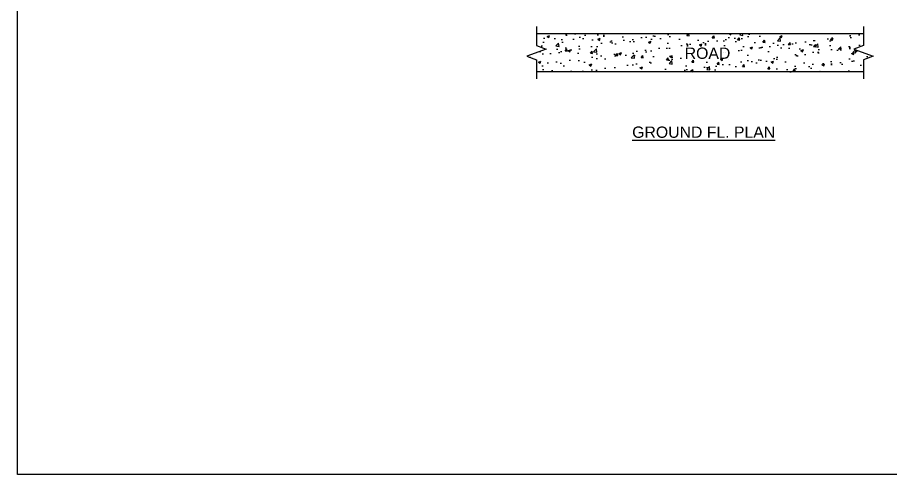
# Model space of a CAD drawing. Header units: inches. Extents: x -19338 to 11623, y -1285 to 3664.
# Drawn here: x 6768 to 8251, y -708 to 69 of the extents above; entities that cross this region are included whole.
import ezdxf

# ---------------------------------------------------------------- set-up
doc = ezdxf.new("R2010")
doc.units = ezdxf.units.IN
doc.header["$MEASUREMENT"] = 0
doc.layers.get('0').update_dxf_attribs({"color": 18})
doc.layers.add('Naming', color=50, linetype='Continuous', plot=False)
doc.styles.get("Standard").update_dxf_attribs({"font": 'arial.ttf'})

msp = doc.modelspace()

# ---------------------------------------------------------------- hatches: boundary and pattern name
h = msp.add_hatch()
h.set_pattern_fill('AR-CONC', color=256, scale=6)
h.set_pattern_definition([(50, (7258.182, -127.232), (43.0356, -3.7651), [4.5, -49.5]), (355, (7258.182, -127.232), (-8.325, 45.1315), [3.6, -39.6]), (100.4514, (7261.77, -127.546), (34.7105, 41.3664), [3.8244, -42.0685]), (46.184, (7258.18, -115.23), (64.0345, -9.9312), [6.75, -74.25]), (96.636, (7263.52, -116.06), (56.0797, 58.447), [5.7366, -63.103]), (351.184, (7258.18, -115.23), (56.0797, 58.447), [5.4, -59.4]), (21, (7264.182, -118.232), (35.8144, -24.1571), [4.5, -49.5]), (326, (7264.182, -118.232), (14.599, 43.509), [3.6, -39.6]), (71.4514, (7267.167, -120.245), (50.4133, 19.3519), [3.8244, -42.0685]), (37.5, (7258.182, -127.232), (0.7296, 19.97363), [0, -39.12, 0, -40.2, 0, -39.75]), (7.5, (7258.182, -127.232), (15.78417, 23.6647), [0, -22.92, 0, -38.22, 0, -15.15]), (327.5, (7244.802, -127.232), (32.02935, -1.3533), [0, -15, 0, -46.8, 0, -62.1]), (317.5, (7238.802, -127.232), (34.9912, 6.0063), [0, -19.5, 0, -31.08, 0, -44.1])])
h.paths.add_polyline_path([(8205.015, -23.489), (8205.015, -3.03), (8221.5, 2.97), (8188.53, 14.97), (8205.015, 20.97), (8205.015, 41.429), (7649.541, 41.429), (7649.541, 20.97), (7666.026, 14.97), (7633.056, 2.97), (7649.541, -3.03), (7649.541, -23.489)])

# ---------------------------------------------------------------- linework, layer by layer
for p, q in [((7649.541, 41.429), (8205.015, 41.429)), ((8205.015, -23.489), (7649.541, -23.489))]:
    msp.add_line(p, q)
msp.add_lwpolyline([(6768.035, 3249.818), (11622.854, 3249.818), (11622.854, -707.747), (6768.035, -707.747)], close=True)
at = {"linetype": 'Continuous'}
for points in [[(7649.541, 53.609), (7649.541, 20.97), (7666.026, 14.97), (7633.056, 2.97), (7649.541, -3.03), (7649.541, -35.669)], [(8205.015, 53.609), (8205.015, 20.97), (8188.53, 14.97), (8221.5, 2.97), (8205.015, -3.03), (8205.015, -35.669)]]:
    msp.add_lwpolyline(points, dxfattribs=at)

# ---------------------------------------------------------------- texts
at = {"layer": 'Naming', "char_height": 19.2, "attachment_point": 1}
for s, insert in [('ROAD', (7901.356, 17.747)), ('{\\LGROUND FL. PLAN}', (7812.155, -116.404))]:
    msp.add_mtext_dynamic_manual_height_columns(s, width=6381.97224, gutter_width=96, heights=[0], dxfattribs=dict(at, insert=insert))

doc.saveas('drawing.dxf')
